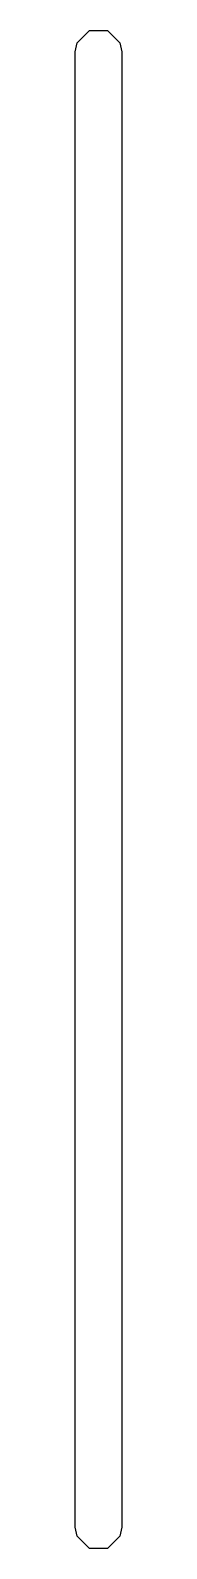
# Model space of a CAD drawing. Header units: millimetres. Extents: x 73 to 173, y -160 to -92.
# Drawn here: x 150.462 to 150.582, y -133.935 to -130.015 of the extents above; entities that cross this region are included whole.
import ezdxf

# ---------------------------------------------------------------- set-up
doc = ezdxf.new("R2010")
doc.units = ezdxf.units.MM
doc.layers.add('F.Silkscreen', color=41, linetype='CONTINUOUS', true_color=0xf2eda1)

msp = doc.modelspace()

# ---------------------------------------------------------------- linework, layer by layer
at = {"layer": 'F.Silkscreen', "linetype": 'CONTINUOUS'}
for p, q in [((150.466567, -130.047039), (150.499039, -130.014567)), ((150.499039, -130.014567), (150.544961, -130.014567)), ((150.544961, -130.014567), (150.577433, -130.047039)), ((150.462, -130.07), (150.466567, -130.047039)), ((150.577433, -130.047039), (150.582, -130.07)), ((150.462, -133.88), (150.462, -130.07)), ((150.582, -130.07), (150.582, -133.88)), ((150.466567, -133.902961), (150.462, -133.88)), ((150.582, -133.88), (150.577433, -133.902961)), ((150.499039, -133.935433), (150.466567, -133.902961)), ((150.544961, -133.935433), (150.499039, -133.935433)), ((150.577433, -133.902961), (150.544961, -133.935433))]:
    msp.add_line(p, q, dxfattribs=at)

doc.saveas('drawing.dxf')
